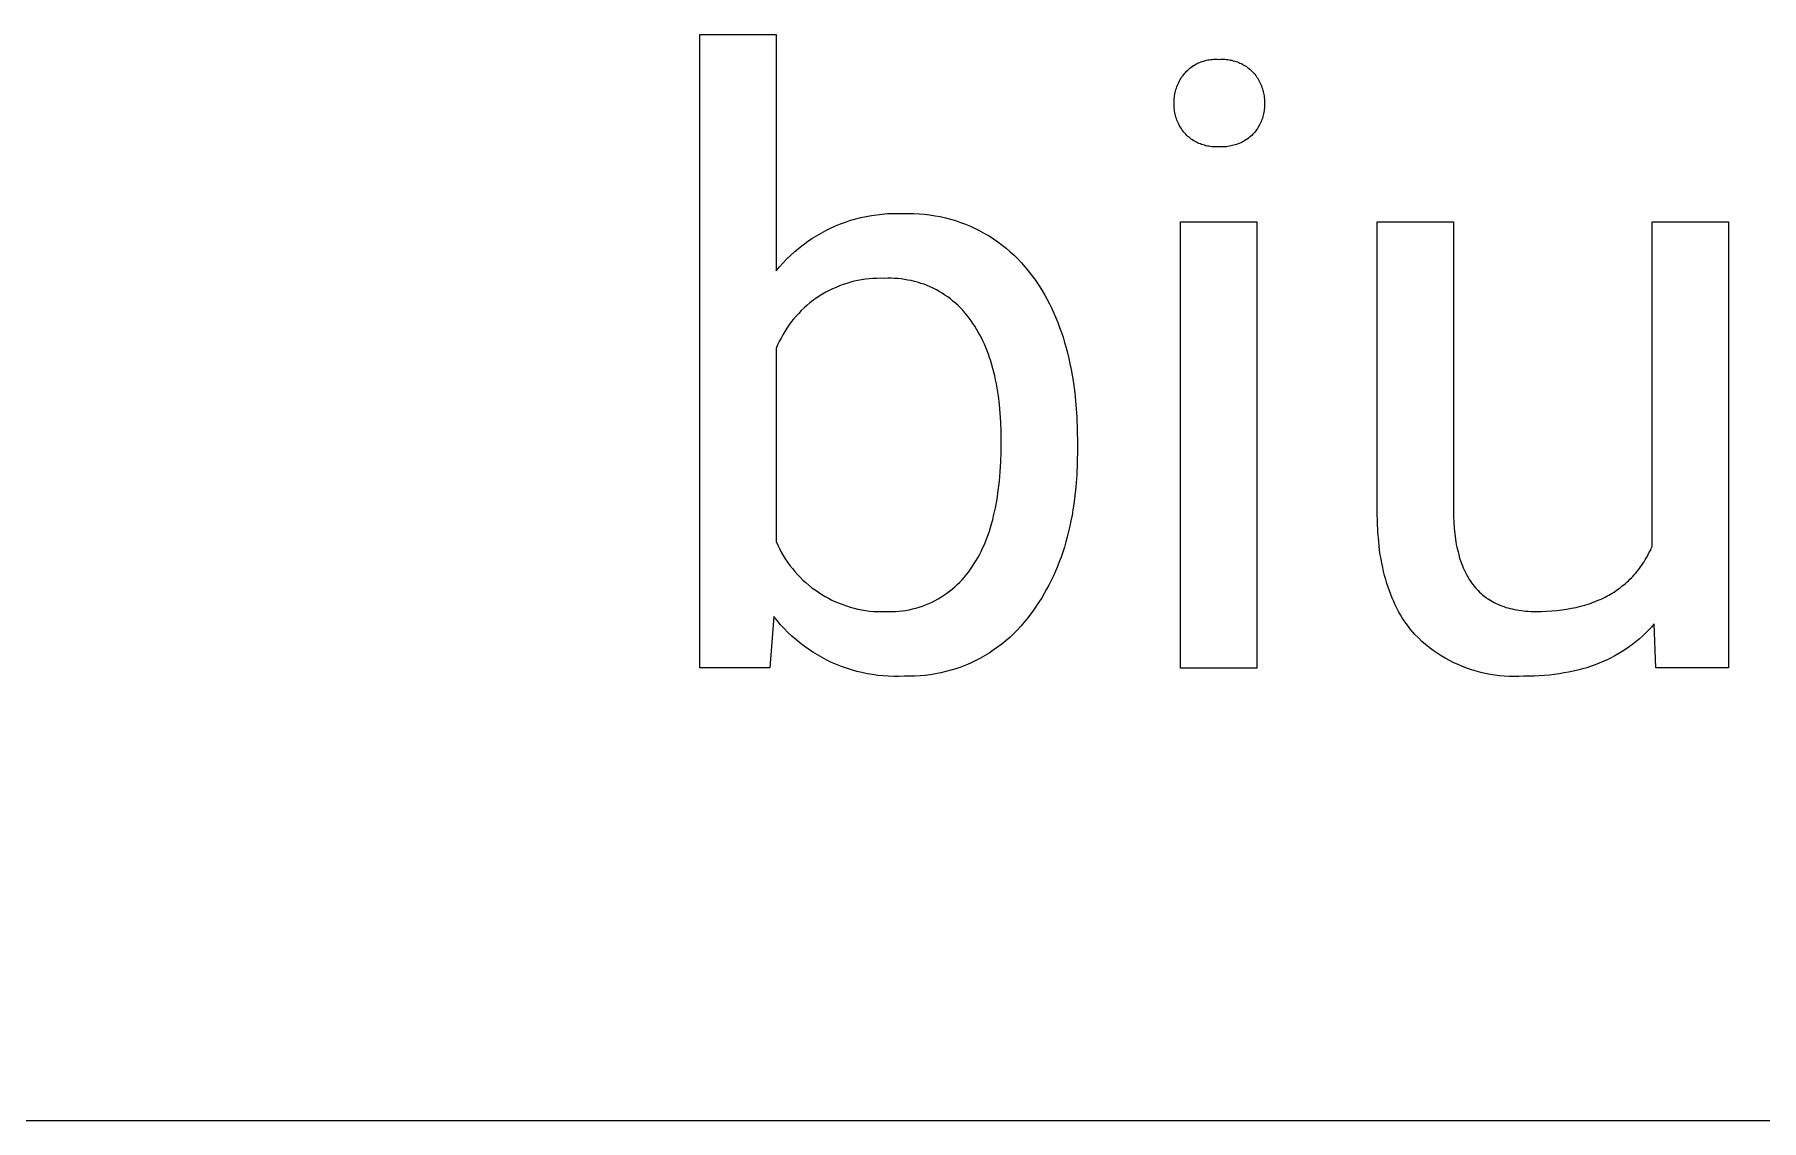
# Model space of a CAD drawing. Header units: millimetres. Extents: x 430 to 4403, y -1522 to 1254.
# Drawn here: x 3068.5 to 3176.7, y -1300.1 to -1232.1 of the extents above; entities that cross this region are included whole.
import ezdxf

# ---------------------------------------------------------------- set-up
doc = ezdxf.new("R2010")
doc.units = ezdxf.units.MM
doc.header["$MEASUREMENT"] = 0
doc.layers.add('Domyślny', color=7, linetype='Continuous', true_color=0x000000)

msp = doc.modelspace()

# ---------------------------------------------------------------- linework, layer by layer
at = {"layer": 'Domyślny', "color": 18, "lineweight": 15, "true_color": 0x000000}
for p, q in [((3110.19, -1271.79), (3110.19, -1232.1)), ((3110.19, -1232.1), (3114.98, -1232.1)), ((3114.98, -1232.1), (3114.98, -1246.9)), ((3140.76, -1234.33), (3140.83, -1234.27)), ((3140.83, -1234.27), (3140.89, -1234.21)), ((3140.89, -1234.21), (3140.96, -1234.16)), ((3140.96, -1234.16), (3141.04, -1234.1)), ((3141.04, -1234.1), (3141.11, -1234.05)), ((3141.11, -1234.05), (3141.19, -1234.01)), ((3141.19, -1234.01), (3141.26, -1233.96)), ((3141.26, -1233.96), (3141.34, -1233.92)), ((3141.34, -1233.92), (3141.42, -1233.88)), ((3141.42, -1233.88), (3141.5, -1233.85)), ((3141.5, -1233.85), (3141.59, -1233.82)), ((3141.59, -1233.82), (3141.67, -1233.79)), ((3141.67, -1233.79), (3141.76, -1233.76)), ((3141.76, -1233.76), (3141.84, -1233.73)), ((3141.84, -1233.73), (3141.93, -1233.71)), ((3141.93, -1233.71), (3142.01, -1233.69)), ((3142.01, -1233.69), (3142.1, -1233.68)), ((3142.1, -1233.68), (3142.19, -1233.67)), ((3142.19, -1233.67), (3142.28, -1233.66)), ((3142.28, -1233.66), (3142.37, -1233.65)), ((3142.37, -1233.65), (3142.46, -1233.65)), ((3142.46, -1233.65), (3142.54, -1233.65)), ((3142.54, -1233.65), (3142.63, -1233.65)), ((3142.63, -1233.65), (3142.72, -1233.66)), ((3142.72, -1233.66), (3142.81, -1233.65)), ((3142.81, -1233.65), (3142.9, -1233.65)), ((3142.9, -1233.65), (3142.99, -1233.65)), ((3142.99, -1233.65), (3143.08, -1233.65)), ((3143.08, -1233.65), (3143.17, -1233.66)), ((3143.17, -1233.66), (3143.26, -1233.67)), ((3143.26, -1233.67), (3143.35, -1233.68)), ((3143.35, -1233.68), (3143.44, -1233.7)), ((3143.44, -1233.7), (3143.52, -1233.71)), ((3143.52, -1233.71), (3143.61, -1233.74)), ((3143.61, -1233.74), (3143.7, -1233.76)), ((3143.7, -1233.76), (3143.78, -1233.79)), ((3143.78, -1233.79), (3143.87, -1233.82)), ((3143.87, -1233.82), (3143.95, -1233.85)), ((3143.95, -1233.85), (3144.03, -1233.89)), ((3144.03, -1233.89), (3144.12, -1233.92)), ((3144.12, -1233.92), (3144.2, -1233.97)), ((3144.2, -1233.97), (3144.27, -1234.01)), ((3144.27, -1234.01), (3144.35, -1234.06)), ((3144.35, -1234.06), (3144.43, -1234.11)), ((3144.43, -1234.11), (3144.5, -1234.16)), ((3144.5, -1234.16), (3144.57, -1234.21)), ((3144.57, -1234.21), (3144.64, -1234.27)), ((3144.64, -1234.27), (3144.71, -1234.33)), ((3140.05, -1235.46), (3140.08, -1235.37)), ((3140.08, -1235.37), (3140.12, -1235.27)), ((3140.12, -1235.27), (3140.15, -1235.18)), ((3140.15, -1235.18), (3140.2, -1235.1)), ((3140.2, -1235.1), (3140.24, -1235.01)), ((3140.24, -1235.01), (3140.29, -1234.92)), ((3140.29, -1234.92), (3140.34, -1234.84)), ((3140.34, -1234.84), (3140.39, -1234.76)), ((3140.39, -1234.76), (3140.45, -1234.68)), ((3140.45, -1234.68), (3140.51, -1234.6)), ((3140.51, -1234.6), (3140.57, -1234.52)), ((3140.57, -1234.52), (3140.63, -1234.45)), ((3140.63, -1234.45), (3140.69, -1234.39)), ((3140.69, -1234.39), (3140.76, -1234.33)), ((3144.71, -1234.33), (3144.78, -1234.39)), ((3144.78, -1234.39), (3144.84, -1234.45)), ((3144.84, -1234.45), (3144.9, -1234.52)), ((3144.9, -1234.52), (3144.96, -1234.59)), ((3144.96, -1234.59), (3145.02, -1234.67)), ((3145.02, -1234.67), (3145.07, -1234.74)), ((3145.07, -1234.74), (3145.12, -1234.82)), ((3145.12, -1234.82), (3145.17, -1234.9)), ((3145.17, -1234.9), (3145.22, -1234.98)), ((3145.22, -1234.98), (3145.26, -1235.06)), ((3145.26, -1235.06), (3145.3, -1235.15)), ((3145.3, -1235.15), (3145.34, -1235.23)), ((3145.34, -1235.23), (3145.38, -1235.32)), ((3145.38, -1235.32), (3145.41, -1235.41)), ((3139.9, -1236.32), (3139.91, -1236.23)), ((3139.9, -1236.42), (3139.9, -1236.32)), ((3139.9, -1236.52), (3139.9, -1236.42)), ((3139.91, -1236.13), (3139.92, -1236.03)), ((3139.91, -1236.23), (3139.91, -1236.13)), ((3139.92, -1236.03), (3139.93, -1235.93)), ((3139.93, -1235.93), (3139.95, -1235.84)), ((3139.95, -1235.84), (3139.97, -1235.74)), ((3139.97, -1235.74), (3139.99, -1235.65)), ((3139.99, -1235.65), (3140.02, -1235.55)), ((3140.02, -1235.55), (3140.05, -1235.46)), ((3145.41, -1235.41), (3145.44, -1235.5)), ((3145.44, -1235.5), (3145.47, -1235.59)), ((3145.47, -1235.59), (3145.49, -1235.68)), ((3145.49, -1235.68), (3145.51, -1235.77)), ((3145.51, -1235.77), (3145.53, -1235.86)), ((3145.53, -1235.86), (3145.54, -1235.95)), ((3145.54, -1235.95), (3145.55, -1236.05)), ((3145.55, -1236.05), (3145.56, -1236.14)), ((3145.56, -1236.14), (3145.57, -1236.23)), ((3145.57, -1236.23), (3145.57, -1236.33)), ((3145.57, -1236.33), (3145.57, -1236.42)), ((3145.57, -1236.42), (3145.57, -1236.51)), ((3139.91, -1236.61), (3139.9, -1236.52)), ((3139.91, -1236.71), (3139.91, -1236.61)), ((3139.92, -1236.8), (3139.91, -1236.71)), ((3139.93, -1236.9), (3139.92, -1236.8)), ((3139.95, -1236.99), (3139.93, -1236.9)), ((3139.97, -1237.09), (3139.95, -1236.99)), ((3139.99, -1237.18), (3139.97, -1237.09)), ((3140.02, -1237.28), (3139.99, -1237.18)), ((3140.05, -1237.37), (3140.02, -1237.28)), ((3140.08, -1237.46), (3140.05, -1237.37)), ((3140.12, -1237.55), (3140.08, -1237.46)), ((3140.15, -1237.63), (3140.12, -1237.55)), ((3145.38, -1237.5), (3145.34, -1237.59)), ((3145.41, -1237.42), (3145.38, -1237.5)), ((3145.44, -1237.33), (3145.41, -1237.42)), ((3145.47, -1237.24), (3145.44, -1237.33)), ((3145.49, -1237.15), (3145.47, -1237.24)), ((3145.51, -1237.06), (3145.49, -1237.15)), ((3145.53, -1236.97), (3145.51, -1237.06)), ((3145.54, -1236.88), (3145.53, -1236.97)), ((3145.55, -1236.79), (3145.54, -1236.88)), ((3145.56, -1236.7), (3145.55, -1236.79)), ((3145.57, -1236.6), (3145.56, -1236.7)), ((3145.57, -1236.51), (3145.57, -1236.6)), ((3140.2, -1237.72), (3140.15, -1237.63)), ((3140.24, -1237.81), (3140.2, -1237.72)), ((3140.29, -1237.89), (3140.24, -1237.81)), ((3140.34, -1237.97), (3140.29, -1237.89)), ((3140.39, -1238.05), (3140.34, -1237.97)), ((3140.45, -1238.13), (3140.39, -1238.05)), ((3140.51, -1238.21), (3140.45, -1238.13)), ((3140.57, -1238.28), (3140.51, -1238.21)), ((3140.63, -1238.35), (3140.57, -1238.28)), ((3140.7, -1238.42), (3140.63, -1238.35)), ((3140.77, -1238.48), (3140.7, -1238.42)), ((3140.84, -1238.54), (3140.77, -1238.48)), ((3140.91, -1238.59), (3140.84, -1238.54)), ((3140.98, -1238.65), (3140.91, -1238.59)), ((3144.56, -1238.59), (3144.48, -1238.65)), ((3144.63, -1238.54), (3144.56, -1238.59)), ((3144.7, -1238.48), (3144.63, -1238.54)), ((3144.77, -1238.42), (3144.7, -1238.48)), ((3144.84, -1238.35), (3144.77, -1238.42)), ((3144.9, -1238.28), (3144.84, -1238.35)), ((3144.96, -1238.21), (3144.9, -1238.28)), ((3145.02, -1238.14), (3144.96, -1238.21)), ((3145.07, -1238.07), (3145.02, -1238.14)), ((3145.12, -1237.99), (3145.07, -1238.07)), ((3145.17, -1237.91), (3145.12, -1237.99)), ((3145.22, -1237.83), (3145.17, -1237.91)), ((3145.26, -1237.75), (3145.22, -1237.83)), ((3145.3, -1237.67), (3145.26, -1237.75)), ((3145.34, -1237.59), (3145.3, -1237.67)), ((3141.06, -1238.7), (3140.98, -1238.65)), ((3141.14, -1238.75), (3141.06, -1238.7)), ((3141.22, -1238.8), (3141.14, -1238.75)), ((3141.3, -1238.84), (3141.22, -1238.8)), ((3141.38, -1238.88), (3141.3, -1238.84)), ((3141.46, -1238.92), (3141.38, -1238.88)), ((3141.55, -1238.95), (3141.46, -1238.92)), ((3141.63, -1238.99), (3141.55, -1238.95)), ((3141.72, -1239.02), (3141.63, -1238.99)), ((3141.81, -1239.04), (3141.72, -1239.02)), ((3141.9, -1239.07), (3141.81, -1239.04)), ((3141.99, -1239.09), (3141.9, -1239.07)), ((3142.08, -1239.1), (3141.99, -1239.09)), ((3142.17, -1239.12), (3142.08, -1239.1)), ((3142.26, -1239.13), (3142.17, -1239.12)), ((3142.35, -1239.13), (3142.26, -1239.13)), ((3142.45, -1239.14), (3142.35, -1239.13)), ((3142.54, -1239.14), (3142.45, -1239.14)), ((3142.63, -1239.14), (3142.54, -1239.14)), ((3142.72, -1239.13), (3142.63, -1239.14)), ((3142.81, -1239.14), (3142.72, -1239.13)), ((3142.91, -1239.14), (3142.81, -1239.14)), ((3143, -1239.14), (3142.91, -1239.14)), ((3143.09, -1239.13), (3143, -1239.14)), ((3143.19, -1239.13), (3143.09, -1239.13)), ((3143.28, -1239.11), (3143.19, -1239.13)), ((3143.37, -1239.1), (3143.28, -1239.11)), ((3143.46, -1239.08), (3143.37, -1239.1)), ((3143.55, -1239.06), (3143.46, -1239.08)), ((3143.64, -1239.04), (3143.55, -1239.06)), ((3143.73, -1239.01), (3143.64, -1239.04)), ((3143.82, -1238.98), (3143.73, -1239.01)), ((3143.91, -1238.95), (3143.82, -1238.98)), ((3143.99, -1238.92), (3143.91, -1238.95)), ((3144.08, -1238.88), (3143.99, -1238.92)), ((3144.16, -1238.84), (3144.08, -1238.88)), ((3144.24, -1238.8), (3144.16, -1238.84)), ((3144.32, -1238.75), (3144.24, -1238.8)), ((3144.4, -1238.7), (3144.32, -1238.75)), ((3144.48, -1238.65), (3144.4, -1238.7)), ((3118.69, -1244.09), (3119, -1243.97)), ((3119, -1243.97), (3119.32, -1243.85)), ((3119.32, -1243.85), (3119.64, -1243.74)), ((3119.64, -1243.74), (3119.96, -1243.65)), ((3119.96, -1243.65), (3120.28, -1243.57)), ((3120.28, -1243.57), (3120.61, -1243.5)), ((3120.61, -1243.5), (3120.94, -1243.44)), ((3120.94, -1243.44), (3121.28, -1243.39)), ((3121.28, -1243.39), (3121.61, -1243.35)), ((3121.61, -1243.35), (3121.95, -1243.32)), ((3121.95, -1243.32), (3122.28, -1243.31)), ((3122.28, -1243.31), (3122.62, -1243.31)), ((3122.62, -1243.31), (3122.95, -1243.32)), ((3122.95, -1243.32), (3123.28, -1243.31)), ((3123.28, -1243.31), (3123.61, -1243.32)), ((3123.61, -1243.32), (3123.94, -1243.33)), ((3123.94, -1243.33), (3124.27, -1243.36)), ((3124.27, -1243.36), (3124.6, -1243.4)), ((3124.6, -1243.4), (3124.93, -1243.45)), ((3124.93, -1243.45), (3125.25, -1243.51)), ((3125.25, -1243.51), (3125.58, -1243.58)), ((3125.58, -1243.58), (3125.9, -1243.67)), ((3125.9, -1243.67), (3126.21, -1243.76)), ((3126.21, -1243.76), (3126.53, -1243.87)), ((3126.53, -1243.87), (3126.83, -1243.98)), ((3126.83, -1243.98), (3127.14, -1244.11)), ((3140.3, -1271.8), (3140.3, -1243.84)), ((3140.3, -1243.84), (3145.08, -1243.84)), ((3145.08, -1243.84), (3145.08, -1271.8)), ((3152.63, -1262.03), (3152.63, -1243.84)), ((3152.63, -1243.84), (3157.4, -1243.84)), ((3157.4, -1243.84), (3157.4, -1261.9)), ((3169.85, -1264.17), (3169.85, -1243.84)), ((3169.85, -1243.84), (3174.64, -1243.84)), ((3174.64, -1243.84), (3174.64, -1271.79)), ((3116.66, -1245.27), (3116.93, -1245.07)), ((3116.93, -1245.07), (3117.21, -1244.88)), ((3117.21, -1244.88), (3117.5, -1244.71)), ((3117.5, -1244.71), (3117.79, -1244.54)), ((3117.79, -1244.54), (3118.08, -1244.38)), ((3118.08, -1244.38), (3118.38, -1244.23)), ((3118.38, -1244.23), (3118.69, -1244.09)), ((3127.14, -1244.11), (3127.44, -1244.25)), ((3127.44, -1244.25), (3127.74, -1244.4)), ((3127.74, -1244.4), (3128.03, -1244.56)), ((3128.03, -1244.56), (3128.31, -1244.72)), ((3128.31, -1244.72), (3128.59, -1244.9)), ((3128.59, -1244.9), (3128.86, -1245.09)), ((3128.86, -1245.09), (3129.13, -1245.29)), ((3115.42, -1246.4), (3115.65, -1246.15)), ((3115.65, -1246.15), (3115.89, -1245.92)), ((3115.89, -1245.92), (3116.14, -1245.7)), ((3116.14, -1245.7), (3116.4, -1245.48)), ((3116.4, -1245.48), (3116.66, -1245.27)), ((3129.13, -1245.29), (3129.38, -1245.49)), ((3129.38, -1245.49), (3129.64, -1245.71)), ((3129.64, -1245.71), (3129.88, -1245.93)), ((3129.88, -1245.93), (3130.11, -1246.16)), ((3130.11, -1246.16), (3130.34, -1246.4)), ((3114.98, -1246.9), (3115.19, -1246.65)), ((3115.19, -1246.65), (3115.42, -1246.4)), ((3130.34, -1246.4), (3130.56, -1246.65)), ((3130.56, -1246.65), (3130.77, -1246.91)), ((3130.77, -1246.91), (3130.97, -1247.17)), ((3130.97, -1247.17), (3131.15, -1247.41)), ((3118.08, -1248.25), (3117.87, -1248.37)), ((3118.29, -1248.14), (3118.08, -1248.25)), ((3118.51, -1248.03), (3118.29, -1248.14)), ((3118.73, -1247.94), (3118.51, -1248.03)), ((3118.95, -1247.85), (3118.73, -1247.94)), ((3119.17, -1247.76), (3118.95, -1247.85)), ((3119.4, -1247.69), (3119.17, -1247.76)), ((3119.63, -1247.62), (3119.4, -1247.69)), ((3119.86, -1247.56), (3119.63, -1247.62)), ((3120.1, -1247.51), (3119.86, -1247.56)), ((3120.33, -1247.47), (3120.1, -1247.51)), ((3120.57, -1247.43), (3120.33, -1247.47)), ((3120.81, -1247.41), (3120.57, -1247.43)), ((3121.04, -1247.39), (3120.81, -1247.41)), ((3121.28, -1247.38), (3121.04, -1247.39)), ((3121.52, -1247.37), (3121.28, -1247.38)), ((3121.76, -1247.38), (3121.52, -1247.37)), ((3121.97, -1247.37), (3121.76, -1247.38)), ((3122.18, -1247.37), (3121.97, -1247.37)), ((3122.39, -1247.38), (3122.18, -1247.37)), ((3122.6, -1247.39), (3122.39, -1247.38)), ((3122.81, -1247.41), (3122.6, -1247.39)), ((3123.02, -1247.44), (3122.81, -1247.41)), ((3123.23, -1247.48), (3123.02, -1247.44)), ((3123.44, -1247.52), (3123.23, -1247.48)), ((3123.64, -1247.57), (3123.44, -1247.52)), ((3123.84, -1247.62), (3123.64, -1247.57)), ((3124.04, -1247.69), (3123.84, -1247.62)), ((3124.24, -1247.75), (3124.04, -1247.69)), ((3124.44, -1247.83), (3124.24, -1247.75)), ((3124.63, -1247.91), (3124.44, -1247.83)), ((3124.82, -1248), (3124.63, -1247.91)), ((3125.01, -1248.1), (3124.82, -1248)), ((3125.19, -1248.2), (3125.01, -1248.1)), ((3125.37, -1248.31), (3125.19, -1248.2)), ((3125.55, -1248.42), (3125.37, -1248.31)), ((3131.15, -1247.41), (3131.32, -1247.66)), ((3131.32, -1247.66), (3131.49, -1247.91)), ((3131.49, -1247.91), (3131.65, -1248.17)), ((3131.65, -1248.17), (3131.8, -1248.44)), ((3116.55, -1249.4), (3116.39, -1249.57)), ((3116.73, -1249.23), (3116.55, -1249.4)), ((3116.9, -1249.07), (3116.73, -1249.23)), ((3117.09, -1248.92), (3116.9, -1249.07)), ((3117.28, -1248.77), (3117.09, -1248.92)), ((3117.47, -1248.63), (3117.28, -1248.77)), ((3117.67, -1248.5), (3117.47, -1248.63)), ((3117.87, -1248.37), (3117.67, -1248.5)), ((3125.72, -1248.54), (3125.55, -1248.42)), ((3125.89, -1248.67), (3125.72, -1248.54)), ((3126.05, -1248.8), (3125.89, -1248.67)), ((3126.21, -1248.94), (3126.05, -1248.8)), ((3126.37, -1249.08), (3126.21, -1248.94)), ((3126.52, -1249.23), (3126.37, -1249.08)), ((3126.66, -1249.38), (3126.52, -1249.23)), ((3126.8, -1249.54), (3126.66, -1249.38)), ((3131.8, -1248.44), (3131.95, -1248.71)), ((3131.95, -1248.71), (3132.1, -1248.98)), ((3132.1, -1248.98), (3132.24, -1249.26)), ((3132.24, -1249.26), (3132.37, -1249.55)), ((3115.64, -1250.5), (3115.51, -1250.7)), ((3115.78, -1250.31), (3115.64, -1250.5)), ((3115.92, -1250.11), (3115.78, -1250.31)), ((3116.07, -1249.93), (3115.92, -1250.11)), ((3116.22, -1249.74), (3116.07, -1249.93)), ((3116.39, -1249.57), (3116.22, -1249.74)), ((3126.94, -1249.7), (3126.8, -1249.54)), ((3127.06, -1249.87), (3126.94, -1249.7)), ((3127.19, -1250.04), (3127.06, -1249.87)), ((3127.3, -1250.21), (3127.19, -1250.04)), ((3127.42, -1250.38), (3127.3, -1250.21)), ((3127.53, -1250.56), (3127.42, -1250.38)), ((3132.37, -1249.55), (3132.5, -1249.85)), ((3132.5, -1249.85), (3132.62, -1250.14)), ((3132.62, -1250.14), (3132.73, -1250.45)), ((3132.73, -1250.45), (3132.84, -1250.76)), ((3115.07, -1251.55), (3114.98, -1251.77)), ((3115.17, -1251.33), (3115.07, -1251.55)), ((3115.28, -1251.12), (3115.17, -1251.33)), ((3115.39, -1250.91), (3115.28, -1251.12)), ((3115.51, -1250.7), (3115.39, -1250.91)), ((3127.63, -1250.74), (3127.53, -1250.56)), ((3127.74, -1250.92), (3127.63, -1250.74)), ((3127.83, -1251.11), (3127.74, -1250.92)), ((3127.93, -1251.3), (3127.83, -1251.11)), ((3128.02, -1251.5), (3127.93, -1251.3)), ((3128.11, -1251.71), (3128.02, -1251.5)), ((3132.84, -1250.76), (3132.95, -1251.07)), ((3132.95, -1251.07), (3133.04, -1251.4)), ((3133.04, -1251.4), (3133.14, -1251.72)), ((3114.98, -1251.77), (3114.98, -1263.87)), ((3128.19, -1251.91), (3128.11, -1251.71)), ((3128.27, -1252.12), (3128.19, -1251.91)), ((3128.34, -1252.34), (3128.27, -1252.12)), ((3128.42, -1252.56), (3128.34, -1252.34)), ((3128.48, -1252.79), (3128.42, -1252.56)), ((3133.14, -1251.72), (3133.22, -1252.05)), ((3133.22, -1252.05), (3133.31, -1252.39)), ((3133.31, -1252.39), (3133.38, -1252.74)), ((3128.55, -1253.02), (3128.48, -1252.79)), ((3128.61, -1253.25), (3128.55, -1253.02)), ((3128.67, -1253.49), (3128.61, -1253.25)), ((3128.72, -1253.73), (3128.67, -1253.49)), ((3128.77, -1253.98), (3128.72, -1253.73)), ((3133.38, -1252.74), (3133.45, -1253.09)), ((3133.45, -1253.09), (3133.52, -1253.44)), ((3133.52, -1253.44), (3133.58, -1253.8)), ((3128.82, -1254.23), (3128.77, -1253.98)), ((3128.9, -1254.74), (3128.82, -1254.23)), ((3128.96, -1255.28), (3128.9, -1254.74)), ((3133.58, -1253.8), (3133.68, -1254.54)), ((3133.68, -1254.54), (3133.75, -1255.3)), ((3129.01, -1255.83), (3128.96, -1255.28)), ((3129.05, -1256.39), (3129.01, -1255.83)), ((3133.75, -1255.3), (3133.81, -1256.08)), ((3129.07, -1256.98), (3129.05, -1256.39)), ((3129.08, -1257.58), (3129.07, -1256.98)), ((3133.81, -1256.08), (3133.84, -1256.89)), ((3133.84, -1256.89), (3133.86, -1257.71)), ((3129.07, -1258.24), (3129.08, -1257.58)), ((3133.86, -1257.71), (3133.86, -1258.12)), ((3129.01, -1259.49), (3129.05, -1258.88)), ((3129.05, -1258.88), (3129.07, -1258.24)), ((3133.84, -1258.91), (3133.81, -1259.68)), ((3133.86, -1258.12), (3133.84, -1258.91)), ((3128.89, -1260.66), (3128.96, -1260.09)), ((3128.96, -1260.09), (3129.01, -1259.49)), ((3133.81, -1259.68), (3133.75, -1260.43)), ((3128.71, -1261.75), (3128.81, -1261.22)), ((3128.81, -1261.22), (3128.89, -1260.66)), ((3133.67, -1261.16), (3133.62, -1261.52)), ((3133.75, -1260.43), (3133.67, -1261.16)), ((3128.54, -1262.51), (3128.6, -1262.26)), ((3128.6, -1262.26), (3128.66, -1262.01)), ((3128.66, -1262.01), (3128.71, -1261.75)), ((3133.51, -1262.22), (3133.44, -1262.57)), ((3133.57, -1261.88), (3133.51, -1262.22)), ((3133.62, -1261.52), (3133.57, -1261.88)), ((3152.64, -1262.65), (3152.63, -1262.03)), ((3157.4, -1261.9), (3157.41, -1262.29)), ((3157.41, -1262.29), (3157.42, -1262.67)), ((3128.17, -1263.66), (3128.25, -1263.44)), ((3128.25, -1263.44), (3128.33, -1263.22)), ((3128.33, -1263.22), (3128.4, -1262.98)), ((3128.4, -1262.98), (3128.47, -1262.75)), ((3128.47, -1262.75), (3128.54, -1262.51)), ((3133.29, -1263.24), (3133.21, -1263.57)), ((3133.37, -1262.91), (3133.29, -1263.24)), ((3133.44, -1262.57), (3133.37, -1262.91)), ((3152.67, -1263.26), (3152.64, -1262.65)), ((3152.72, -1263.85), (3152.67, -1263.26)), ((3157.42, -1262.67), (3157.45, -1263.03)), ((3157.45, -1263.03), (3157.48, -1263.39)), ((3157.48, -1263.39), (3157.53, -1263.73)), ((3114.98, -1263.87), (3115.08, -1264.09)), ((3115.08, -1264.09), (3115.18, -1264.31)), ((3115.18, -1264.31), (3115.3, -1264.53)), ((3115.3, -1264.53), (3115.42, -1264.74)), ((3127.71, -1264.69), (3127.81, -1264.49)), ((3127.81, -1264.49), (3127.91, -1264.29)), ((3127.91, -1264.29), (3128, -1264.09)), ((3128, -1264.09), (3128.09, -1263.88)), ((3128.09, -1263.88), (3128.17, -1263.66)), ((3132.93, -1264.53), (3132.82, -1264.84)), ((3133.03, -1264.21), (3132.93, -1264.53)), ((3133.12, -1263.89), (3133.03, -1264.21)), ((3133.21, -1263.57), (3133.12, -1263.89)), ((3152.75, -1264.13), (3152.72, -1263.85)), ((3152.78, -1264.41), (3152.75, -1264.13)), ((3152.82, -1264.69), (3152.78, -1264.41)), ((3157.53, -1263.73), (3157.56, -1263.89)), ((3157.56, -1263.89), (3157.58, -1264.06)), ((3157.58, -1264.06), (3157.62, -1264.21)), ((3157.62, -1264.21), (3157.65, -1264.37)), ((3157.65, -1264.37), (3157.69, -1264.52)), ((3157.69, -1264.52), (3157.73, -1264.68)), ((3169.61, -1264.67), (3169.67, -1264.54)), ((3169.67, -1264.54), (3169.74, -1264.42)), ((3169.74, -1264.42), (3169.79, -1264.3)), ((3169.79, -1264.3), (3169.85, -1264.17)), ((3115.42, -1264.74), (3115.55, -1264.95)), ((3115.55, -1264.95), (3115.69, -1265.16)), ((3115.69, -1265.16), (3115.84, -1265.36)), ((3115.84, -1265.36), (3115.99, -1265.55)), ((3115.99, -1265.55), (3116.14, -1265.74)), ((3127.04, -1265.76), (3127.16, -1265.59)), ((3127.16, -1265.59), (3127.28, -1265.42)), ((3127.28, -1265.42), (3127.39, -1265.24)), ((3127.39, -1265.24), (3127.5, -1265.06)), ((3127.5, -1265.06), (3127.61, -1264.88)), ((3127.61, -1264.88), (3127.71, -1264.69)), ((3132.59, -1265.44), (3132.47, -1265.73)), ((3132.71, -1265.14), (3132.59, -1265.44)), ((3132.82, -1264.84), (3132.71, -1265.14)), ((3152.87, -1264.96), (3152.82, -1264.69)), ((3152.92, -1265.23), (3152.87, -1264.96)), ((3152.97, -1265.49), (3152.92, -1265.23)), ((3153.03, -1265.75), (3152.97, -1265.49)), ((3157.73, -1264.68), (3157.77, -1264.82)), ((3157.77, -1264.82), (3157.81, -1264.97)), ((3157.81, -1264.97), (3157.86, -1265.11)), ((3157.86, -1265.11), (3157.91, -1265.25)), ((3157.91, -1265.25), (3157.96, -1265.38)), ((3157.96, -1265.38), (3158.02, -1265.51)), ((3158.02, -1265.51), (3158.07, -1265.64)), ((3158.07, -1265.64), (3158.13, -1265.77)), ((3168.89, -1265.76), (3168.97, -1265.66)), ((3168.97, -1265.66), (3169.05, -1265.56)), ((3169.05, -1265.56), (3169.12, -1265.45)), ((3169.12, -1265.45), (3169.2, -1265.34)), ((3169.2, -1265.34), (3169.27, -1265.24)), ((3169.27, -1265.24), (3169.34, -1265.13)), ((3169.34, -1265.13), (3169.41, -1265.01)), ((3169.41, -1265.01), (3169.48, -1264.9)), ((3169.48, -1264.9), (3169.55, -1264.78)), ((3169.55, -1264.78), (3169.61, -1264.67)), ((3116.14, -1265.74), (3116.31, -1265.93)), ((3116.31, -1265.93), (3116.48, -1266.1)), ((3116.48, -1266.1), (3116.65, -1266.28)), ((3116.65, -1266.28), (3116.84, -1266.44)), ((3116.84, -1266.44), (3117.02, -1266.6)), ((3117.02, -1266.6), (3117.22, -1266.76)), ((3117.22, -1266.76), (3117.42, -1266.9)), ((3126, -1266.85), (3126.17, -1266.71)), ((3126.17, -1266.71), (3126.32, -1266.56)), ((3126.32, -1266.56), (3126.48, -1266.41)), ((3126.48, -1266.41), (3126.63, -1266.26)), ((3126.63, -1266.26), (3126.77, -1266.1)), ((3126.77, -1266.1), (3126.9, -1265.93)), ((3126.9, -1265.93), (3127.04, -1265.76)), ((3132.06, -1266.59), (3131.92, -1266.86)), ((3132.2, -1266.31), (3132.06, -1266.59)), ((3132.34, -1266.02), (3132.2, -1266.31)), ((3132.47, -1265.73), (3132.34, -1266.02)), ((3153.09, -1266), (3153.03, -1265.75)), ((3153.16, -1266.24), (3153.09, -1266)), ((3153.23, -1266.49), (3153.16, -1266.24)), ((3153.31, -1266.72), (3153.23, -1266.49)), ((3153.39, -1266.96), (3153.31, -1266.72)), ((3158.13, -1265.77), (3158.19, -1265.89)), ((3158.19, -1265.89), (3158.26, -1266.01)), ((3158.26, -1266.01), (3158.32, -1266.12)), ((3158.32, -1266.12), (3158.39, -1266.24)), ((3158.39, -1266.24), (3158.47, -1266.35)), ((3158.47, -1266.35), (3158.54, -1266.46)), ((3158.54, -1266.46), (3158.62, -1266.56)), ((3158.62, -1266.56), (3158.7, -1266.66)), ((3158.7, -1266.66), (3158.78, -1266.76)), ((3158.78, -1266.76), (3158.86, -1266.85)), ((3167.78, -1266.81), (3167.88, -1266.73)), ((3167.88, -1266.73), (3167.98, -1266.65)), ((3167.98, -1266.65), (3168.08, -1266.57)), ((3168.08, -1266.57), (3168.18, -1266.49)), ((3168.18, -1266.49), (3168.27, -1266.41)), ((3168.27, -1266.41), (3168.37, -1266.32)), ((3168.37, -1266.32), (3168.46, -1266.23)), ((3168.46, -1266.23), (3168.55, -1266.14)), ((3168.55, -1266.14), (3168.63, -1266.05)), ((3168.63, -1266.05), (3168.72, -1265.95)), ((3168.72, -1265.95), (3168.8, -1265.86)), ((3168.8, -1265.86), (3168.89, -1265.76)), ((3117.42, -1266.9), (3117.62, -1267.04)), ((3117.62, -1267.04), (3117.83, -1267.18)), ((3117.83, -1267.18), (3118.04, -1267.3)), ((3118.04, -1267.3), (3118.25, -1267.42)), ((3118.25, -1267.42), (3118.47, -1267.53)), ((3118.47, -1267.53), (3118.7, -1267.64)), ((3118.7, -1267.64), (3118.92, -1267.73)), ((3118.92, -1267.73), (3119.15, -1267.82)), ((3119.15, -1267.82), (3119.39, -1267.9)), ((3124.14, -1267.91), (3124.34, -1267.83)), ((3124.34, -1267.83), (3124.54, -1267.75)), ((3124.54, -1267.75), (3124.74, -1267.66)), ((3124.74, -1267.66), (3124.93, -1267.56)), ((3124.93, -1267.56), (3125.12, -1267.46)), ((3125.12, -1267.46), (3125.3, -1267.35)), ((3125.3, -1267.35), (3125.48, -1267.23)), ((3125.48, -1267.23), (3125.66, -1267.11)), ((3125.66, -1267.11), (3125.83, -1266.98)), ((3125.83, -1266.98), (3126, -1266.85)), ((3131.44, -1267.66), (3131.27, -1267.91)), ((3131.61, -1267.4), (3131.44, -1267.66)), ((3131.76, -1267.13), (3131.61, -1267.4)), ((3131.92, -1266.86), (3131.76, -1267.13)), ((3153.47, -1267.18), (3153.39, -1266.96)), ((3153.56, -1267.41), (3153.47, -1267.18)), ((3153.66, -1267.62), (3153.56, -1267.41)), ((3153.76, -1267.84), (3153.66, -1267.62)), ((3153.86, -1268.05), (3153.76, -1267.84)), ((3158.86, -1266.85), (3158.95, -1266.94)), ((3158.95, -1266.94), (3159.04, -1267.03)), ((3159.04, -1267.03), (3159.13, -1267.12)), ((3159.13, -1267.12), (3159.23, -1267.2)), ((3159.23, -1267.2), (3159.32, -1267.28)), ((3159.32, -1267.28), (3159.42, -1267.35)), ((3159.42, -1267.35), (3159.53, -1267.43)), ((3159.53, -1267.43), (3159.63, -1267.5)), ((3159.63, -1267.5), (3159.74, -1267.56)), ((3159.74, -1267.56), (3159.85, -1267.63)), ((3159.85, -1267.63), (3159.96, -1267.69)), ((3159.96, -1267.69), (3160.07, -1267.75)), ((3160.07, -1267.75), (3160.19, -1267.8)), ((3160.19, -1267.8), (3160.31, -1267.85)), ((3165.63, -1267.85), (3165.9, -1267.76)), ((3165.9, -1267.76), (3166.03, -1267.72)), ((3166.03, -1267.72), (3166.16, -1267.67)), ((3166.16, -1267.67), (3166.29, -1267.62)), ((3166.29, -1267.62), (3166.41, -1267.57)), ((3166.41, -1267.57), (3166.54, -1267.52)), ((3166.54, -1267.52), (3166.66, -1267.47)), ((3166.66, -1267.47), (3166.78, -1267.41)), ((3166.78, -1267.41), (3166.9, -1267.35)), ((3166.9, -1267.35), (3167.02, -1267.29)), ((3167.02, -1267.29), (3167.13, -1267.23)), ((3167.13, -1267.23), (3167.24, -1267.16)), ((3167.24, -1267.16), (3167.35, -1267.1)), ((3167.35, -1267.1), (3167.46, -1267.03)), ((3167.46, -1267.03), (3167.57, -1266.96)), ((3167.57, -1266.96), (3167.68, -1266.88)), ((3167.68, -1266.88), (3167.78, -1266.81)), ((3114.82, -1268.56), (3114.58, -1271.79)), ((3115.03, -1268.82), (3114.82, -1268.56)), ((3115.25, -1269.08), (3115.03, -1268.82)), ((3119.39, -1267.9), (3119.62, -1267.98)), ((3119.62, -1267.98), (3119.86, -1268.04)), ((3119.86, -1268.04), (3120.1, -1268.1)), ((3120.1, -1268.1), (3120.34, -1268.14)), ((3120.34, -1268.14), (3120.59, -1268.18)), ((3120.59, -1268.18), (3120.83, -1268.22)), ((3120.83, -1268.22), (3121.08, -1268.24)), ((3121.08, -1268.24), (3121.32, -1268.25)), ((3121.32, -1268.25), (3121.57, -1268.26)), ((3121.57, -1268.26), (3121.82, -1268.26)), ((3121.82, -1268.26), (3122.03, -1268.26)), ((3122.03, -1268.26), (3122.25, -1268.26)), ((3122.25, -1268.26), (3122.46, -1268.25)), ((3122.46, -1268.25), (3122.67, -1268.23)), ((3122.67, -1268.23), (3122.89, -1268.21)), ((3122.89, -1268.21), (3123.1, -1268.18)), ((3123.1, -1268.18), (3123.31, -1268.14)), ((3123.31, -1268.14), (3123.52, -1268.09)), ((3123.52, -1268.09), (3123.73, -1268.04)), ((3123.73, -1268.04), (3123.94, -1267.97)), ((3123.94, -1267.97), (3124.14, -1267.91)), ((3130.52, -1268.92), (3130.3, -1269.17)), ((3130.72, -1268.67), (3130.52, -1268.92)), ((3130.92, -1268.4), (3130.72, -1268.67)), ((3131.1, -1268.16), (3130.92, -1268.4)), ((3131.27, -1267.91), (3131.1, -1268.16)), ((3153.97, -1268.25), (3153.86, -1268.05)), ((3154.08, -1268.45), (3153.97, -1268.25)), ((3154.2, -1268.64), (3154.08, -1268.45)), ((3154.32, -1268.83), (3154.2, -1268.64)), ((3154.44, -1269.01), (3154.32, -1268.83)), ((3160.31, -1267.85), (3160.43, -1267.9)), ((3160.43, -1267.9), (3160.56, -1267.94)), ((3160.56, -1267.94), (3160.68, -1267.99)), ((3160.68, -1267.99), (3160.81, -1268.02)), ((3160.81, -1268.02), (3160.95, -1268.06)), ((3160.95, -1268.06), (3161.08, -1268.09)), ((3161.08, -1268.09), (3161.22, -1268.12)), ((3161.22, -1268.12), (3161.36, -1268.15)), ((3161.36, -1268.15), (3161.5, -1268.17)), ((3161.5, -1268.17), (3161.64, -1268.19)), ((3161.64, -1268.19), (3161.79, -1268.21)), ((3161.79, -1268.21), (3161.94, -1268.22)), ((3161.94, -1268.22), (3162.09, -1268.23)), ((3162.09, -1268.23), (3162.25, -1268.24)), ((3162.25, -1268.24), (3162.4, -1268.25)), ((3162.4, -1268.25), (3162.56, -1268.25)), ((3162.56, -1268.25), (3162.9, -1268.24)), ((3162.9, -1268.24), (3163.23, -1268.23)), ((3163.23, -1268.23), (3163.56, -1268.21)), ((3163.56, -1268.21), (3163.88, -1268.18)), ((3163.88, -1268.18), (3164.19, -1268.15)), ((3164.19, -1268.15), (3164.49, -1268.1)), ((3164.49, -1268.1), (3164.79, -1268.05)), ((3164.79, -1268.05), (3165.08, -1267.99)), ((3165.08, -1267.99), (3165.36, -1267.92)), ((3165.36, -1267.92), (3165.63, -1267.85)), ((3115.47, -1269.32), (3115.25, -1269.08)), ((3115.71, -1269.56), (3115.47, -1269.32)), ((3115.95, -1269.79), (3115.71, -1269.56)), ((3116.2, -1270.01), (3115.95, -1269.79)), ((3129.61, -1269.87), (3129.36, -1270.08)), ((3129.85, -1269.64), (3129.61, -1269.87)), ((3130.08, -1269.41), (3129.85, -1269.64)), ((3130.3, -1269.17), (3130.08, -1269.41)), ((3154.58, -1269.19), (3154.44, -1269.01)), ((3154.71, -1269.37), (3154.58, -1269.19)), ((3154.85, -1269.54), (3154.71, -1269.37)), ((3154.99, -1269.7), (3154.85, -1269.54)), ((3155.21, -1269.91), (3154.99, -1269.7)), ((3155.43, -1270.12), (3155.21, -1269.91)), ((3169.05, -1269.97), (3168.84, -1270.14)), ((3169.24, -1269.8), (3169.05, -1269.97)), ((3169.44, -1269.61), (3169.24, -1269.8)), ((3169.62, -1269.42), (3169.44, -1269.61)), ((3169.81, -1269.23), (3169.62, -1269.42)), ((3169.98, -1269.03), (3169.81, -1269.23)), ((3170.09, -1271.79), (3169.98, -1269.03)), ((3116.46, -1270.22), (3116.2, -1270.01)), ((3116.73, -1270.42), (3116.46, -1270.22)), ((3117, -1270.62), (3116.73, -1270.42)), ((3117.28, -1270.8), (3117, -1270.62)), ((3117.56, -1270.97), (3117.28, -1270.8)), ((3117.85, -1271.14), (3117.56, -1270.97)), ((3128.03, -1271.03), (3127.74, -1271.19)), ((3128.31, -1270.86), (3128.03, -1271.03)), ((3128.58, -1270.68), (3128.31, -1270.86)), ((3128.85, -1270.49), (3128.58, -1270.68)), ((3129.11, -1270.29), (3128.85, -1270.49)), ((3129.36, -1270.08), (3129.11, -1270.29)), ((3155.66, -1270.32), (3155.43, -1270.12)), ((3155.89, -1270.5), (3155.66, -1270.32)), ((3156.13, -1270.69), (3155.89, -1270.5)), ((3156.38, -1270.86), (3156.13, -1270.69)), ((3156.63, -1271.02), (3156.38, -1270.86)), ((3156.89, -1271.17), (3156.63, -1271.02)), ((3167.52, -1271.03), (3167.28, -1271.15)), ((3167.76, -1270.89), (3167.52, -1271.03)), ((3167.98, -1270.76), (3167.76, -1270.89)), ((3168.21, -1270.61), (3167.98, -1270.76)), ((3168.42, -1270.46), (3168.21, -1270.61)), ((3168.64, -1270.3), (3168.42, -1270.46)), ((3168.84, -1270.14), (3168.64, -1270.3)), ((3114.58, -1271.79), (3110.19, -1271.79)), ((3118.15, -1271.29), (3117.85, -1271.14)), ((3118.45, -1271.44), (3118.15, -1271.29)), ((3118.76, -1271.57), (3118.45, -1271.44)), ((3119.07, -1271.7), (3118.76, -1271.57)), ((3119.38, -1271.81), (3119.07, -1271.7)), ((3119.7, -1271.91), (3119.38, -1271.81)), ((3120.03, -1272), (3119.7, -1271.91)), ((3120.35, -1272.08), (3120.03, -1272)), ((3120.68, -1272.15), (3120.35, -1272.08)), ((3121.01, -1272.2), (3120.68, -1272.15)), ((3124.96, -1272.16), (3124.64, -1272.21)), ((3125.29, -1272.1), (3124.96, -1272.16)), ((3125.61, -1272.02), (3125.29, -1272.1)), ((3125.92, -1271.93), (3125.61, -1272.02)), ((3126.24, -1271.84), (3125.92, -1271.93)), ((3126.54, -1271.73), (3126.24, -1271.84)), ((3126.85, -1271.61), (3126.54, -1271.73)), ((3127.15, -1271.48), (3126.85, -1271.61)), ((3127.45, -1271.34), (3127.15, -1271.48)), ((3127.74, -1271.19), (3127.45, -1271.34)), ((3145.08, -1271.8), (3140.3, -1271.8)), ((3157.15, -1271.32), (3156.89, -1271.17)), ((3157.42, -1271.46), (3157.15, -1271.32)), ((3157.69, -1271.58), (3157.42, -1271.46)), ((3157.97, -1271.7), (3157.69, -1271.58)), ((3158.25, -1271.81), (3157.97, -1271.7)), ((3158.53, -1271.91), (3158.25, -1271.81)), ((3158.82, -1271.99), (3158.53, -1271.91)), ((3159.11, -1272.07), (3158.82, -1271.99)), ((3159.4, -1272.14), (3159.11, -1272.07)), ((3159.7, -1272.2), (3159.4, -1272.14)), ((3164.03, -1272.15), (3163.73, -1272.19)), ((3164.33, -1272.1), (3164.03, -1272.15)), ((3164.62, -1272.05), (3164.33, -1272.1)), ((3164.91, -1271.99), (3164.62, -1272.05)), ((3165.2, -1271.92), (3164.91, -1271.99)), ((3165.48, -1271.85), (3165.2, -1271.92)), ((3165.75, -1271.77), (3165.48, -1271.85)), ((3166.02, -1271.68), (3165.75, -1271.77)), ((3166.28, -1271.59), (3166.02, -1271.68)), ((3166.54, -1271.49), (3166.28, -1271.59)), ((3166.79, -1271.38), (3166.54, -1271.49)), ((3167.04, -1271.27), (3166.79, -1271.38)), ((3167.28, -1271.15), (3167.04, -1271.27)), ((3174.64, -1271.79), (3170.09, -1271.79)), ((3121.34, -1272.25), (3121.01, -1272.2)), ((3121.67, -1272.28), (3121.34, -1272.25)), ((3122, -1272.31), (3121.67, -1272.28)), ((3122.34, -1272.32), (3122, -1272.31)), ((3122.67, -1272.32), (3122.34, -1272.32)), ((3123.01, -1272.31), (3122.67, -1272.32)), ((3123.33, -1272.31), (3123.01, -1272.31)), ((3123.66, -1272.3), (3123.33, -1272.31)), ((3123.99, -1272.28), (3123.66, -1272.3)), ((3124.32, -1272.25), (3123.99, -1272.28)), ((3124.64, -1272.21), (3124.32, -1272.25)), ((3160, -1272.24), (3159.7, -1272.2)), ((3160.29, -1272.28), (3160, -1272.24)), ((3160.59, -1272.31), (3160.29, -1272.28)), ((3160.89, -1272.32), (3160.59, -1272.31)), ((3161.19, -1272.33), (3160.89, -1272.32)), ((3161.49, -1272.32), (3161.19, -1272.33)), ((3161.79, -1272.31), (3161.49, -1272.32)), ((3162.13, -1272.31), (3161.79, -1272.31)), ((3162.46, -1272.3), (3162.13, -1272.31)), ((3162.78, -1272.28), (3162.46, -1272.3)), ((3163.1, -1272.26), (3162.78, -1272.28)), ((3163.42, -1272.23), (3163.1, -1272.26)), ((3163.73, -1272.19), (3163.42, -1272.23)), ((2901.53, -1300.14), (4402.97, -1300.14))]:
    msp.add_line(p, q, dxfattribs=at)

doc.saveas('drawing.dxf')
